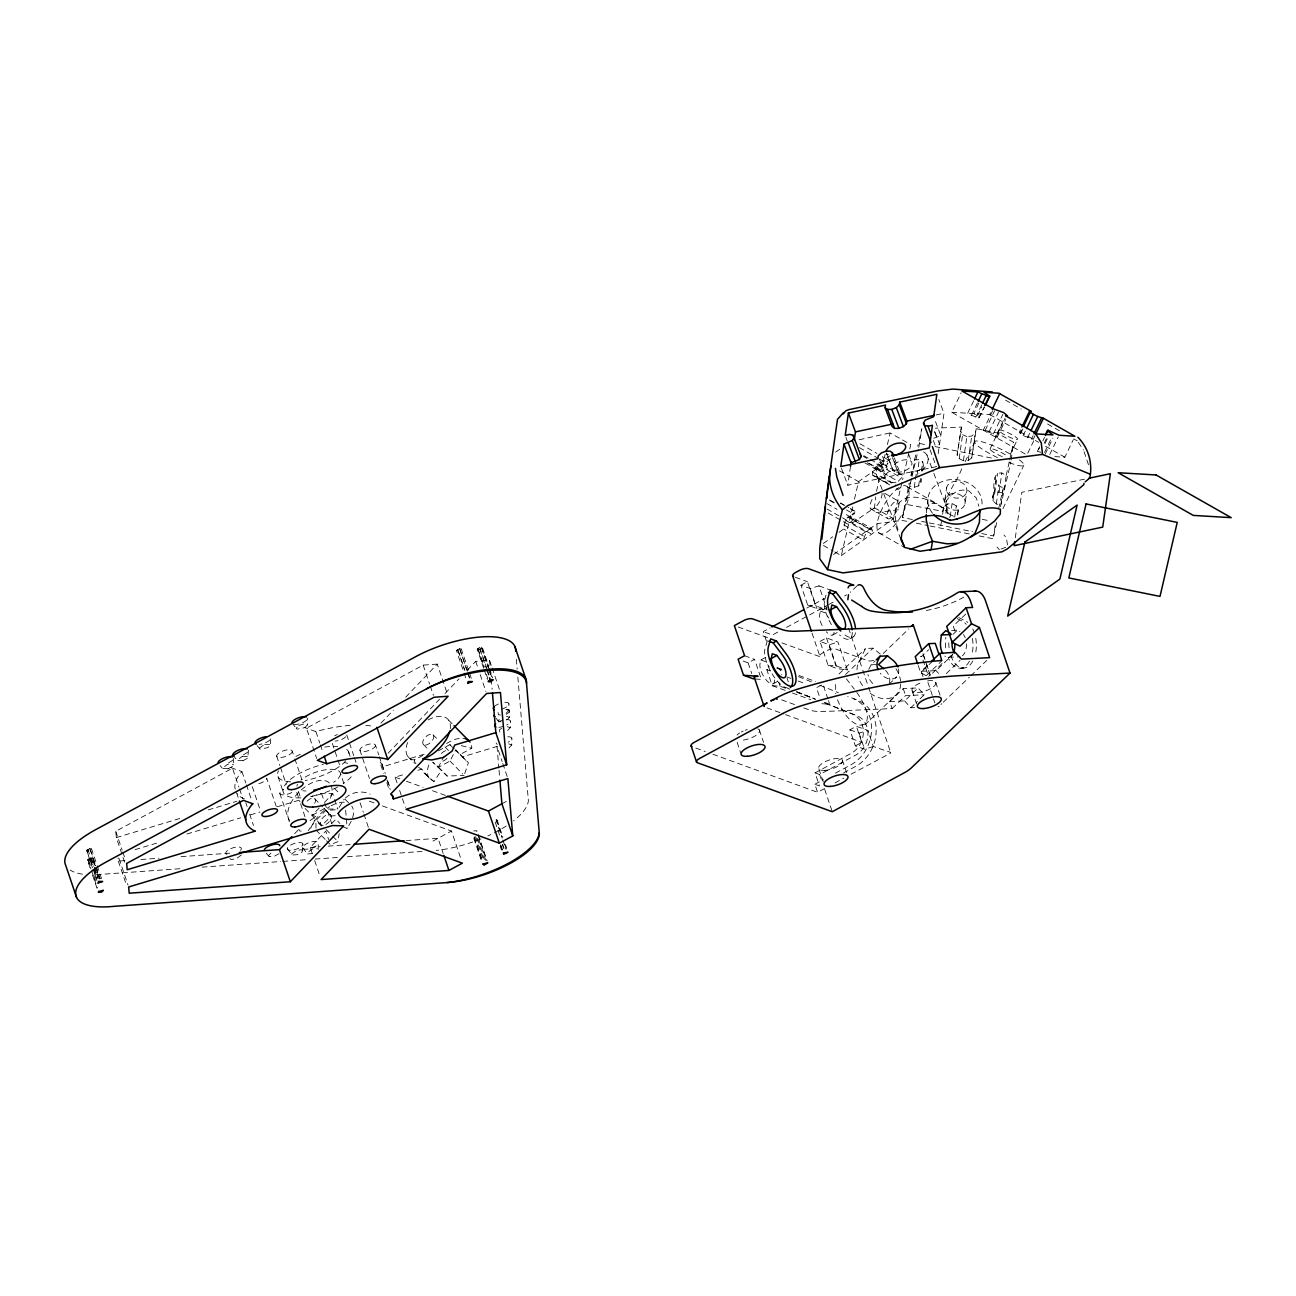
<?xml version="1.0" encoding="UTF-8"?>
<svg xmlns="http://www.w3.org/2000/svg" width="1296" height="1296" viewBox="0 0 1296 1296"><rect width="100%" height="100%" fill="white"/><g stroke="black" fill="none" stroke-linecap="round" stroke-linejoin="round"><path stroke-width="0.75" stroke-dasharray="5 3.75" d="M838.998 532.348L843.696 529.027L845.381 520.231L847.989 517.039L850.565 516.553L871.592 528.493L872.467 530.485L871.609 534.179L852.088 523.082L852.136 518.935L850.565 516.553M926.381 512.892L928.292 496.384M228.112 768.755L232.907 766.163L233.717 758.176M242.903 760.752L247.698 758.16L248.508 750.173M257.11 745.573L260.059 749.137L267.883 747.614L270.556 744.811L270.686 738.185M287.242 848.783L292.297 855.02L297.302 854.663L302.114 852.055L302.924 844.069A8.213 3.046 -18.7 0 0 290.936 844.911A8.213 3.046 -18.7 0 0 291.389 850.289A8.213 3.046 -18.7 0 0 302.924 844.069M304.868 727.623L307.525 724.837L307.654 718.195M318.168 849.609L318.298 842.967A8.213 3.046 -18.7 0 0 306.31 843.826A8.213 3.046 -18.7 0 0 306.763 849.204A8.213 3.046 -18.7 0 0 318.298 842.967M506.12 713.27L508.793 710.467L508.939 703.825M506.72 720.171L509.377 717.368L509.522 710.726A8.213 3.046 -18.7 0 0 505.375 709.22M507.595 730.507L510.268 727.72L510.397 721.078M509.069 747.76L511.742 744.957L511.871 738.315M852.088 523.082L874.492 507.838L875.675 496.886M961.664 468.909C954.747 487.588 938.482 499.786 949.693 517.509M930.026 449.825L936.344 466.673L847.811 485.255L850.354 467.467M879.53 459.27L885.346 474.79L884.974 477.446L879.352 462.494M894.386 458.006L899.57 471.809L899.181 474.466L892.863 457.634M912.368 519.502L902.453 517.493L909.128 483.23M910.213 482.76L909.695 486.437L914.247 487.361L918.621 485.87L920.954 482.485L921.488 478.678M911.266 475.438L911.801 471.76L916.515 471.55L921.019 469.087L923.4 465.345L922.736 461.749L919.285 459.659L914.571 459.886L912.465 474.547M918.799 447.379L921.796 428.814L917.73 446.294M914.247 487.361L915.089 481.432M915.381 479.455L916.515 471.55M917.017 475.47L919.285 459.659M918.621 485.87L919.431 480.265M921.407 471.064L922.736 461.749M922.59 471.064L923.4 465.345M938.223 453.6L944.006 413.278L938.822 399.492M942.629 514.318L943.666 507.076L947.263 504.031L952.09 503.561L956.302 505.861L958.311 510.041L957.274 517.282M944.881 499.754L946.598 487.685M945.918 513.378L947.263 504.031M1011.155 459.999L1013.683 442.357L996.98 432.913L976.261 428.717L971.741 457.893L968.225 460.453L963.414 460.728L959.17 458.622L957.112 454.928L961.438 427.064L935.372 428.182M961.438 427.064L957.112 454.928M950.179 516.829L952.09 503.561M959.17 458.622L962.604 434.711L960.53 431.066M954.698 517.088L956.302 505.861M963.414 460.728L966.881 436.541L971.725 436.039L975.321 432.994L976.261 428.717M968.225 460.453L971.725 436.039M965.002 503.836A10.271 8.375 8.2 0 0 951.556 493.695A10.271 8.375 8.2 0 0 948.251 507.854A10.271 8.375 8.2 0 0 965.002 503.836L966.735 491.767A10.271 8.375 8.1 0 0 953.289 481.626A10.271 8.375 8.1 0 0 949.984 495.785A10.271 8.375 8.1 0 0 966.735 491.767M971.741 457.893L975.321 432.994M992.38 496.967C995.879 490.698 990.16 471.971 1001.84 472.959L1006.166 475.405L1003.639 493.015L999.086 492.091L994.712 493.582L992.38 496.967L992.995 500.936L996.316 503.982L1000.868 504.905L1003.282 488.057L998.957 485.627L995.749 481.804L995.215 477.268M992.995 500.936L995.749 481.804M994.712 493.582L997.612 473.332M996.316 503.982L998.957 485.627M999.086 492.091L1001.84 472.959M981.736 533.563L993.643 535.961L995.636 522.061M1015.303 537.791L1021.815 492.318L1084.784 479.099M326.462 840.699L330.383 844.7L337.948 841.639L339.179 833.668M422.82 755.422L414.736 759.796L414.38 761.546L417.506 765.952M835.628 684.531L835.742 693.862M943.666 507.076L942.727 511.337L904.414 503.998M958.311 510.041L957.355 514.301L961.195 515.079M90.072 867.769L87.512 860.204L89.262 858.373L92.518 858.146L95.078 865.712M94.235 864.675L92.518 858.146M476.766 831.578L476.96 830.72L473.704 830.947M998.568 508.81L1003.282 488.057M1006.166 475.405L1009.26 461.797M1009.697 459.853L1013.683 442.357M765.758 657.299L760.849 659.956L760.007 663.601A12.555 4.892 61.6 0 0 767.961 681.842A12.555 4.892 61.6 0 0 773.923 676.301M826.978 607.613L820.433 611.145L819.59 614.79A12.555 4.892 61.6 0 0 822.749 626.762M834.802 551.95L841.298 555.644L852.671 506.882M854.469 499.171L858.551 481.642L891.972 457.958M871.592 528.493L869.276 529.141L866.408 532.17L863.217 540.124L843.696 529.027M883.742 457.261L888.845 460.161L885.654 468.115L882.787 471.145L880.47 471.793L879.595 469.8L880.454 466.106L873.634 462.235M876.517 491.297L880.114 475.859L892.15 482.695M889.736 484.898L872.872 475.308L872.354 471.938L874.573 467.969L878.672 464.908L882.884 463.984L885.152 454.264M887.404 444.56L890.125 432.913L910.764 444.641L902.599 479.698M841.298 555.644L893.527 518.643L902.146 481.642M910.91 475.583L911.801 471.76M914.571 459.886L915.916 454.054M902.453 517.493L911.525 478.548M911.979 476.588L918.346 449.307M940.734 525.253L941.593 521.559M993.643 535.961L996.818 522.337M1000.447 506.752L1010.88 461.959M767.378 640.71L765.061 648.535A23.96 9.331 61.6 0 0 770.213 670.567A23.96 9.331 61.6 0 0 785.797 687.641M826.038 595.042L824.645 599.74A23.96 9.331 61.6 0 0 831.546 624.834M464.729 773.647L468.391 762.745L455.674 749.736L450.004 761.06L438.534 767.248L432.734 762.129L447.12 776.012L464.114 775.478M319.124 808.007L312.304 815.168L315.77 816.593L313.292 823.932L308.173 830.59M339.179 807.376L344.153 799.162M1025.168 453.973L951.782 412.274L961.162 392.785M973.669 400.82L967.691 413.213L971.449 415.352L978.869 418.025L984.652 406.814M971.449 415.352L977.411 402.943M978.901 402.943L973.782 413.586L979.549 417.442M975.775 417.215L981.752 404.822M977.54 415.708L981.801 406.847M978.869 418.025L983.988 407.381M965.164 461.651L974.786 441.661M951.782 412.274L989.707 414.526L991.391 411.026M992.687 410.702L983.308 430.191L993.449 433.868L997.272 437.157L995.377 437.044L1004.756 417.555M985.203 430.304L994.583 410.816M989.107 431.714L998.487 412.225M993.449 433.868L1002.829 414.38M990.047 448.983L999.038 430.304M996.559 435.942L1005.097 418.219M997.272 437.157L1005.793 419.434M1034.986 435.796L1033.301 439.295L1023.16 435.634L1019.353 432.329L1021.054 428.782M1020.049 433.544L1021.75 429.997M1010.216 454.491L1017.571 439.198M1022.933 428.944L1021.232 432.443L1019.353 432.329M1023.16 435.634L1025.719 430.304M1027.501 437.789L1030.061 432.459M1031.405 439.182L1033.123 435.65M1027.76 453.211L1035.342 437.449M1002.942 508.631L1023.84 465.215M1039.635 446.731L1037.075 452.045L1039.457 447.93M1042.859 440.834L1044.56 437.303M1044.203 443.151L1046.763 437.837M1045.094 443.41L1047.654 438.097M1044.511 452.401L1052.109 436.655M1045.175 454.135L1052.854 438.194M1049.76 454.523L1058.2 437.011M1054.863 456.629L1064.842 457.213L1073.234 439.765M291.438 854.129L296.914 850.16L301.903 849.803L302.778 850.694M312.676 853.562L307.687 853.918L306.812 853.027L312.287 849.058L317.277 848.702M228.096 768.771L222.232 768.236L227.675 764.284L230.575 763.717L233.572 764.802M242.887 760.768L237.022 760.234L242.465 756.281M259.2 748.246L264.659 744.293M350.163 725.42A82.15 30.375 -18.7 0 0 318.832 730.766L315.916 731.657L304.852 727.623L297.043 729.146L296.185 728.255L298.825 725.468M241.267 855.085L235.791 859.054L230.801 859.41L229.927 858.503M269.228 856.656L268.369 855.765L271.026 852.979M498.101 712.541L498.296 714.776L500.45 714.987M501.034 721.872L498.037 720.803L500.71 717.984M880.243 654.026L873.002 648.162L865.534 648.486L858.665 662.369A25.11 18.322 46.1 0 0 857.012 670.502M868.757 669.514L871.074 664.832L874.93 661.138M438.178 767.686L443.848 756.378M342.112 826.411L347.182 828.5L351.864 820.093A27.378 14.936 -44.4 0 0 351.751 806.031M926.446 509.312L930.107 503.496L936.684 503.512L945.157 509.344M418.543 767.41L421.751 769.127L429.187 778.28L433.966 781.585L441.337 770.472M828.193 513.022L848.54 524.588L853.886 518.902L843.809 513.184M882.884 463.984L903.523 475.697L898.193 481.383L874.573 467.969M483.602 668.137L477.203 649.231L479.731 647.417L482.436 647.66L488.835 666.565M477.203 649.231L479.909 649.49L482.436 647.66M499.559 834.98L494.44 819.866L497.129 820.109L496.433 821.065L502.2 838.091M945.934 501.617C950.713 493.954 959.38 487.733 968.792 490.86L976.244 497.891L978.901 506.234M837.54 699.775C852.282 738.38 883.888 730.62 856.591 692.145M940.961 704.554L941.819 703.615M230.899 767.605L241.963 771.622L240.586 773.064A82.15 30.375 -18.7 0 0 234.884 787.741L238.723 799.081M381.024 723.087L393.368 710.143M405.713 697.199L437.254 664.103L446.845 692.469M294.646 833.684L298.793 829.343L301.207 831.109M324.599 802.289L332.78 793.687L334.06 797.477M388.12 753.203L439.555 699.273M445.111 693.441L459.027 678.861M467.354 670.113L475.697 661.365L489.58 660.377L491.492 666.047M312.125 853.092L310.214 847.422L325.782 831.109L328.649 839.597M315.981 828.112L315.916 820.53L325.814 810.421L335.777 809.789M335.227 815.719L331.241 815.962L321.359 826.07L315.916 820.53M331.614 823.608L335.858 819.283L339.925 823.446M864.95 724.82L896.994 693.959M857.077 585.824L851.699 590.992A22.826 8.44 -18.7 0 1 850.257 592.272M838.998 674.001L865.534 648.486M845.608 674.503L873.002 648.162M883.273 653.427L908.739 628.933M889.024 684.272L896.735 676.868M920.29 656.699A2.284 0.842 -18.7 0 0 921.764 656.343L928.649 649.733M965.714 614.11L953.24 626.081L955.719 633.388M952.916 634.473L957.42 630.148L959.98 631.67M803.747 707.891L809.271 709.9A45.635 16.88 -18.7 0 0 823.77 711.52L892.118 708.572L889.736 701.541L903.231 688.565L918.119 687.933L924.259 694.802L916.175 702.578M922.995 676.561L921.213 671.279L928.373 664.394M925.879 675.508L920.662 672.656L932.796 660.976M892.118 708.572L905.612 695.596L924.259 694.802M926.462 675.556L942.208 660.425M942.062 663.455L930.253 675.621L922.687 652.795M889.736 701.541L904.624 700.893L918.119 687.933M921.213 671.279L936.101 670.648L952.447 654.934M904.624 700.893L910.78 707.762L914.83 703.874M946.355 673.564L960.028 660.425M943.261 702.221L969.343 677.16M970.801 675.767L986.742 660.442M885.346 474.79L888.392 471.971L892.912 470.189L897.172 470.124L899.57 471.809M86.67 850.306L89.813 848.621L91.773 849.317L88.63 851.018L86.67 850.306L92.453 867.834M456.419 650.43L459.562 648.729L461.506 649.442L458.379 651.143L456.419 650.43L463.45 671.215M345.352 798.077C351.815 791.872 362.183 790.252 370.235 794.189M279.045 853.691L274.234 856.3L269.244 856.656M501.584 728.336L499.576 729.778L499.77 732.029M835.612 452.158L840.116 448.951M900.752 487.588L898.144 489.434L896.476 488.722M823.349 543.445L832.745 536.787M833.522 554.542L877.165 523.616L901.773 520.457M310.052 820.627L315.77 816.593M87.512 860.204L92.324 859.005M933.719 438.226L940.783 435.683L934.967 420.163M124.643 862.18L116.316 837.605L115.781 831.287L232.502 768.188L238.901 787.093M437.254 664.103L423.176 665.107L306.455 728.206L316.694 758.452M312.304 815.168L323.627 809.044L337.284 809.028M438.404 750.821L449.874 744.633L454.216 748.456M455.301 750.173L460.177 754.483L471.809 748.181A27.378 14.936 -44.4 0 0 470.059 742.073M800.96 585.193L807.424 581.693L815.589 605.799L827.107 609.979L818.959 585.873L810.162 588.53L800.96 585.193L807.748 605.232L816.934 608.569L825.422 609.752M766.406 641.083L763.214 631.638L770.197 627.863M806.809 608.067L824.256 598.639M777.713 632.124L772.432 634.991L763.214 631.638M786.51 627.377L826.978 605.491M828.727 604.552L835.774 600.745M743.11 661.041L748.116 662.872L754.58 659.372L761.384 679.444L753.527 678.893M432.994 841.039L451.478 831.044L461.084 859.394M501.908 803.779L506.947 801.058M785.117 690.363L772.238 685.681L766.811 669.659L770.051 667.91M819.995 641.423L826.459 637.924L837.994 642.119L847.438 670.032L837.265 668.623L828.079 665.285L819.995 641.423L829.197 644.76L837.994 642.119M832.826 634.959L837.734 632.302M849.884 638.701L853.205 636.903M773.226 683.77L778.135 681.113M821.308 685.066L816.464 687.69L820.076 698.382M873.342 746.545L864.545 749.201L855.344 745.864L849.901 729.794L856.381 726.295L867.899 730.474L873.342 746.545L889.947 752.166A2.284 0.842 -18.7 0 1 890.627 752.83A2.284 0.842 -18.7 0 1 889.072 753.932L850.727 774.392M855.344 745.864L861.808 742.365L856.381 726.295M824.58 788.535L817.598 792.31L814.876 784.274L819.493 785.943L815.071 772.886L851.116 753.397A21.676 18.29 -70 0 0 863.363 732.856A21.676 18.29 -70 0 0 852.509 714.112L824.888 703.096M815.071 772.886L819.671 774.571L855.733 755.082A21.676 18.29 -70 0 0 867.964 734.524A21.676 18.29 -70 0 0 857.126 715.797L823.981 702.562M814.876 784.274L823.462 779.625M835.483 773.129L850.921 764.786A36.515 30.796 -70 0 0 871.544 730.166A36.515 30.796 -70 0 0 853.27 698.625M843.518 772.951L855.538 766.454A36.515 30.796 -70 0 0 876.145 731.851A36.515 30.796 -70 0 0 857.887 700.294L847.714 696.406M835.029 782.881L843.761 778.167M298.841 725.452L304.528 723.735L307.508 724.82M1001.047 549.067L1007.77 546.458L1006.344 537.71L1003.979 535.07M116.316 837.605L183.287 817.42M208.17 809.919L236.876 801.268M424.165 754.24L382.547 766.795L382.028 764.089L379.793 761.951L383.632 773.291M135.092 849.641L160.072 842.108M186.98 833.992L240.813 817.776M250.42 814.876L260.026 811.976M277.328 806.76L300.397 799.81M311.931 796.343L321.538 793.444L332.78 793.687M397.062 782.816L395.134 777.146L404.644 774.279M417.944 770.278L421.751 769.127M460.177 754.483L462.299 756.913L497.016 746.447L502.135 761.562M849.901 729.794L859.102 733.131L867.899 730.474M859.199 439.749L890.125 432.913M872.872 475.308L875.902 476.798L880.114 475.859M876.112 512.6L899.635 509.603M936.133 414.931L944.006 413.278M264.676 744.277L270.54 744.811M242.498 756.281L248.362 756.799M124.902 860.641L118.325 861.079L118.049 857.968M140.956 859.507L159.019 858.211M181.1 856.64L233.296 852.914M310.214 847.422L320.193 846.709M328.18 846.142L350.163 844.571M406.085 840.586L438.048 838.301L443.167 853.432M179.885 868.725L103.21 874.201A68.461 25.321 -18.7 0 1 93.863 874.784M202.079 867.137L280.778 861.532M282.787 861.386L307.006 859.653M315.074 859.07L337.284 857.498M347.36 856.769L422.026 851.44M901.951 520.425L908.464 521.591M951.637 630.391L957.42 630.148M948.478 657.283L960.061 656.797M871.074 664.832L878.542 664.508M960.628 668.185L963.981 668.039M910.78 707.762L914.668 707.6M414.736 759.796L412.646 759.78A27.378 14.936 -44.4 0 1 407.673 742.365M807.748 605.232L815.589 605.799M828.079 665.285L835.92 665.836L847.438 670.032M772.238 685.681L780.079 686.248L789.28 689.585M821.875 703.728L829.732 704.279L828.484 700.634M505.796 709.382L508.793 710.467M506.38 716.267L509.377 717.352M507.271 726.619L510.251 727.704M508.729 743.872L511.726 744.957M919.706 443.491L927.628 445.095M934.999 446.585L993.659 458.476M982.238 519.34L989.885 520.895M921.602 521.365L928.228 522.709M929.248 522.92L972.583 531.7M916.321 523.179L928.098 525.577M930.058 525.965L971.287 534.325M979.144 535.912L992.882 538.699M461.295 745.67L471.809 748.181M1037.74 451.478L1040.834 452.272M795.339 577.303L807.424 581.693M818.959 585.873L831.352 590.377M820.433 611.145L825.05 612.83L828.938 618.192M738.185 626.989L768.609 638.037M781.909 642.881L820.789 657.007A6.853 2.527 -18.7 0 1 822.879 652.747L826.589 650.754A6.853 2.527 -18.7 0 1 835.58 649.004L867.883 660.749A6.853 2.527 -18.7 0 0 874.589 660.02M760.849 659.956L765.45 661.624L769.338 666.986M744.568 655.727L754.58 659.372M776.968 667.505L782.476 669.497M799.033 675.508L815.573 681.534M776.903 668.088L779.965 669.206L781.844 674.746M766.811 669.659L770.488 671.004M787.045 677.014L790.722 678.343M798.077 681.016L805.432 683.689M786.218 687.658L789.296 688.775M796.635 692.258L815.022 698.933M824.207 702.27L829.732 704.279M792.472 693.036L810.859 699.71M781.666 699.872L794.545 704.554M766.892 707.875L783.675 713.966M785.538 714.647L861.808 742.365M695.806 748.051L705.316 751.518M712.93 754.272L817.598 792.31M395.134 777.146L404.482 780.532M406.345 781.213L423.144 787.32M432.475 790.706L445.532 795.452M369.36 801.203L374.965 803.228M382.433 805.95L451.478 831.044M244.523 798.968L242.741 798.32A82.15 30.375 -18.7 0 1 237.152 793.67M962.604 434.711L966.881 436.541M777.211 668.266L782.784 670.486M798.53 676.609L812.462 682.328M819.882 685.292L838.431 692.696M796.36 691.546L814.763 698.884M797.267 692.08L815.686 699.419M949.061 513.961L954.715 516.861M958.765 617.544L965.876 621.189A23.96 13.77 87.5 0 1 967.804 622.453M957.193 618.597L962.523 621.335A23.96 13.77 87.5 0 1 966.265 624.332M1005.583 400.156L1021.313 409.099M1047.524 423.986L1061.505 431.924M1073.736 438.874L1077.235 440.867M989.707 414.526L1038.631 442.325M1045.564 446.261L1064.842 457.213M859.912 443.734L876.922 453.406M859.41 447.638L877.894 458.136M879.579 459.092L887.987 463.855M863.752 455.674L868.806 458.541M870.491 459.497L885.654 468.115M878.672 464.908L900.914 477.544M863.395 456.419L866.813 458.363M869.179 463.417L882.787 471.145M867.348 462.834L879.595 469.8M865.031 463.012L880.47 471.793M907.362 486.859L936.684 503.512M872.354 471.938L896.492 485.644M875.902 476.798L889.591 484.574M884.844 493.403L898.436 501.131A10.271 3.823 -60.4 0 1 892.669 516.618A10.271 3.823 -60.4 0 1 887.938 511.628A10.271 3.823 -60.4 0 1 898.436 501.131M839.549 470.853L858.551 481.642M874.492 507.838L893.527 518.643M870.604 508.81L887.582 518.449M840.505 502.994L848.88 507.757M850.565 508.712L855.587 511.564M840.424 503.188L843.793 505.1M850.549 508.939L853.918 510.851M829.634 499.9L834.818 502.848M829.796 500.483L834.77 503.302M846.353 509.879L851.31 512.698M878.656 532.721L904.397 547.349M827.01 503.642L837.086 509.36M852.136 518.935L872.467 530.485M847.989 517.039L869.276 529.141M826.961 509.004L840.78 516.845M842.513 517.833L851.148 522.742M845.381 520.231L866.408 532.17M843.745 524.864L864.076 536.431M823.414 545.486L833.166 551.027M423.954 772.934L433.966 781.585M462.299 756.913L468.391 762.745M948.802 513.653C926.348 490.52 881.96 487.507 899.149 532.753M448.659 720.203L452.677 724.302M449.874 744.633L452.579 747.403M433.026 734.735L438.34 740.178M444.998 746.966L448.983 751.048M450.004 761.06L462.704 774.036M423.452 744.52L428.782 749.947M438.534 767.248L447.12 776.012M407.786 756.41L414.509 763.295M334.352 788.26L339.714 793.735M345.06 799.195L350.406 804.67M314.701 798.692L322.688 806.857M324.016 808.218L330.674 815.006M325.814 810.421L331.241 815.962M325.96 829.391L331.29 834.835M332.618 836.195L337.948 841.639M305.127 808.477L321.1 824.791M315.997 830.007L325.15 839.354M997.013 547.074L999.362 549.715M936.101 670.648L938.563 673.385M495.947 718.114L498.037 720.787M291.989 722.925L296.168 728.255M232.826 754.904L237.022 760.234M302.616 847.697L306.812 853.027M220.126 765.563L222.232 768.22M266.279 853.108L268.369 855.765M846.418 678.845L854.339 689.197M298.793 829.343L300.235 831.368M1078.272 442.357L1083.472 449.874M935.032 432.184L939.568 444.253L935.145 445.192L933.201 440.008M934.432 431.438L936.376 436.622M926.932 454.993L933.152 471.533M933.833 473.38L949.012 513.815M908.739 454.41L911.525 461.83M892.652 458.055L897.172 470.124M886.432 452.936L892.912 470.189L886.545 453.422A10.271 5.427 -20.6 0 0 888.392 454.88M882.56 456.451L888.392 471.971M877.424 476.977L882.981 491.783M883.678 493.63L900.347 538.067M845.899 437.368L847.309 441.126M841.493 468.423L847.811 485.255M923.368 654.82L925.862 662.207M926.494 664.07L930.253 675.151L928.568 676.431L921.764 656.343M1084.088 451.705L1089.677 468.212M935.647 682.182L941.09 698.236M927.904 682.376L934.853 702.934M918.248 665.528L920.662 672.656M912.206 690.93L917.033 705.218M903.231 688.565L905.612 695.596M848.556 628.139L862.148 668.299M862.796 670.21L867.98 685.519M868.628 687.431L890.644 752.458M810.162 588.53L816.934 608.569M829.197 644.76L837.265 668.623M859.102 733.131L864.545 749.201M826.459 637.924L835.92 665.836M812.057 633.161L819.833 656.1M823.543 686.021L827.869 698.803M842.319 760.072L846.547 772.562M818.878 768.82L824.321 784.89M787.028 678.1L788.292 681.842M819.671 774.571L821.567 780.143M824.71 789.426L832.259 811.717M778.847 682.603L780.079 686.248M748.116 662.872L751.729 673.547M759.359 729.923L763.587 742.414M737.132 742.252L740.745 752.96M492.14 667.942L499.819 690.622M489.467 668.461L492.674 677.905M481.61 647.158L491.848 677.403M481.739 648.616L488.138 667.521M488.77 669.416L491.33 676.982M479.731 647.417L486.778 668.201M487.409 670.097L489.969 677.662M479.909 649.49L486.308 668.38M486.956 670.275L489.515 677.84M477.916 648.275L484.315 667.181M478.046 649.733L483.797 666.743M486.356 674.309L487.636 678.083M484.25 670.032L487.442 679.477M475.697 661.365L477.625 667.035M480.184 674.6L485.935 691.61M502.767 763.457L507.254 776.677M461.182 648.745L471.744 679.687M460.355 650.446L467.386 671.231M468.018 673.126L469.946 678.796M459.562 648.729L467.24 671.409M467.872 673.304L469.8 678.974M458.379 651.143L464.778 670.048M457.585 649.442L464.616 670.226M464.098 673.11L466.657 680.675M497.129 820.109L502.897 837.119M505.456 844.684L506.736 848.459M496.303 819.607L502.07 836.617M504.63 844.182L505.91 847.957M502.832 839.97L506.023 849.431M502.751 844.441L504.031 848.216M502.297 844.619L503.577 848.394M500.936 845.3L502.848 850.97M500.418 844.862L502.33 850.532M500.224 846.256L501.503 850.03M423.176 665.107L429.575 684.013M430.223 685.908L433.415 695.353M478.24 834.494L487.199 860.949M478.046 835.353L486.373 859.928M478.888 839.905L485.935 860.69M477.139 838.204L484.817 860.884M475.616 836.617L483.295 859.297M474.514 836.811L482.825 861.386M474.077 837.572L482.387 862.148M473.882 838.447L481.561 861.127M399.622 790.382L405.373 807.392M382.028 764.089L385.236 773.55M387.796 781.099L390.355 788.665M375.532 745.346A8.213 3.046 -18.7 0 1 364.014 751.567A8.213 3.046 -18.7 0 1 363.544 746.204A8.213 3.046 -18.7 0 1 375.532 745.346L378.74 754.79M379.372 756.686L384.475 772.465M387.034 780.014L390.226 789.475M386.824 782.735L389.383 790.301M359.867 750.06L369.457 778.426M346.729 734.881L353.759 755.665M354.407 757.561L356.319 763.231M348.511 751.599L350.325 756.945M360.094 802.807L363.285 812.252M363.933 814.147L368.404 827.383M332.327 743.386L340.006 766.066M343.813 783.238L340.184 772.513A22.826 8.44 -18.7 0 0 323.611 770.116A22.826 8.44 -18.7 0 0 300.98 780.095M315.916 731.657L319.756 742.997M320.387 744.876L322.947 752.441M334.708 799.357L337.9 808.817M321.538 793.444L324.097 801.009M324.729 802.888L331.776 823.689M292.297 751.275A8.213 3.046 -18.7 0 1 280.778 757.512A8.213 3.046 -18.7 0 1 280.309 752.134A8.213 3.046 -18.7 0 1 292.297 751.275L294.224 756.945M294.856 758.84L301.903 779.641M298.42 791.354L300.834 798.514M296.768 792.407L299.959 801.851M300.607 803.747L305.078 816.966M314.685 860.657L319.804 875.772M276.631 756.005L279.823 765.45M280.471 767.345L286.222 784.355M278.024 776.628L283.451 792.65M279.806 793.346L289.397 821.696M276.275 806.501L266.684 778.151A8.213 3.046 -18.7 0 1 262.991 782.023A8.213 3.046 -18.7 0 1 255.15 784.388M252.283 786.656L260.593 811.231M241.963 771.622L245.803 782.962M246.434 784.858L251.554 799.972M245.803 802.742L247.082 806.517M249.642 814.082L253.481 825.422M239.549 788.989L242.741 798.433M115.781 831.287L122.18 850.192M122.828 852.088L125.388 859.637M119.07 858.632L128.029 885.087M118.325 861.079L126.635 885.654M91.433 848.621L96.552 863.735M97.2 865.631L101.671 878.866M90.607 850.322L100.197 878.672M89.813 848.621L95.564 865.631M96.212 867.51L100.051 878.85M95.71 867.591L99.549 878.931M96.795 872.24L98.723 877.91M91.255 857.887L93.814 865.453M94.446 867.332L98.285 878.672M87.836 849.317L93.587 866.327M94.381 868.028L97.427 877.667M90.785 859.977L93.344 867.526M93.976 869.422L97.184 878.866M86.994 851.018L92.113 866.133M94.673 873.698L96.601 879.368M93.069 869.211L96.908 880.551M88.792 860.463L91.352 868.028M93.911 875.578L95.823 881.248M87.707 859.345L90.914 868.79M91.546 870.685L97.313 887.695M92.632 875.318L97.119 888.554M345.643 810.275L347.182 828.5M489.58 660.377L491.119 677.322M920.338 478.516L920.954 482.485M516.326 659.194L517.169 669.157M517.849 677.128L528.379 800.588A68.461 25.321 -18.7 0 1 513.621 820.789M491.297 679.298L492.14 689.18M497.016 746.447L498.863 768.188M499.041 770.164L499.705 778.07M834.106 632.318A12.555 4.892 61.6 0 1 826.297 631.768M952.835 653.945A12.555 7.209 87.5 0 1 944.849 656.068M963.463 634.505A12.555 7.209 87.5 0 1 965.18 637.713M966.427 643.82A12.555 7.209 87.5 0 1 962.41 655.792M927.644 680.87A12.555 4.633 -18.7 0 1 933.363 686.831A12.555 4.633 -18.7 0 1 913.761 692.048A12.555 4.633 -18.7 0 1 921.456 682.506M939.13 706.401A2.284 0.842 -18.7 0 1 938.012 706.79M898.468 668.817A12.555 9.169 46.1 0 1 893.284 678.812A12.555 9.169 46.1 0 1 880.292 673.272M757.804 728.806A12.555 4.633 -18.7 0 1 756.394 735.107A12.555 4.633 -18.7 0 1 742.009 740.21M737.068 735.059A12.555 4.633 -18.7 0 1 739.627 732.985M741.296 731.997A12.555 4.633 -18.7 0 1 743.159 731.074M745.168 730.264A12.555 4.633 -18.7 0 1 747.241 729.551M846.661 594.783A22.826 8.44 -18.7 0 1 844.571 595.982M855.457 632.74A23.96 9.331 61.6 0 1 842.854 633.145M972.842 661.009A23.96 13.77 87.5 0 1 950.438 654.431M949.061 647.708A23.96 13.77 87.5 0 1 948.85 640.678M972.761 628.884A23.96 13.77 87.5 0 1 974.025 631.768M975.758 638.248A23.96 13.77 87.5 0 1 975.078 655.355M963.851 597.148A342.306 196.684 87.5 0 1 923.189 610.967M900.688 683.996A25.11 18.322 46.1 0 1 869.924 693.101M862.569 685.649A25.11 18.322 46.1 0 1 858.049 676.625M895.973 668.817A25.11 18.322 46.1 0 1 900.574 681.016M872.759 683.494A12.555 9.169 46.1 0 1 868.012 674.584M885.476 670.307A12.555 9.169 46.1 0 1 889.364 682.781M969.473 661.154A23.96 13.77 87.5 0 1 948.17 657.623M945.707 647.854A23.96 13.77 87.5 0 1 945.837 637.389M972.405 638.393A23.96 13.77 87.5 0 1 971.708 655.501M852.298 632.367A23.96 9.331 61.6 0 1 839.533 634.943M882.09 493.241A10.271 3.823 -60.4 0 1 877.262 505.181A10.271 3.823 -60.4 0 1 870.296 508.356A10.271 3.823 -60.4 0 1 873.293 497.259M923.578 451.883A27.2 14.386 -20.6 0 1 918.896 473.17M895.941 482.242A27.2 14.386 -20.6 0 1 876.436 474.644A27.2 14.386 -20.6 0 1 889.672 456.03M903.506 485.676A27.2 10.125 -60.4 0 1 898.954 519.421A27.2 10.125 -60.4 0 1 877.019 525.01A27.2 10.125 -60.4 0 1 901.838 486.097M1019.401 459.886A27.2 4.552 25.7 0 1 1006.992 461.797M997.483 457.601A27.2 4.552 25.7 0 1 975.613 441.077A27.2 4.552 25.7 0 1 1010.378 454.102M1002.213 456.597A10.271 1.717 25.7 0 1 990.484 449.923A10.271 1.717 25.7 0 1 996.413 450.279A10.271 1.717 25.7 0 1 1008.142 456.953M932.537 513.265A27.2 22.178 8.2 0 1 949.401 479.747A27.2 22.178 8.2 0 1 981.574 507.19M506.201 826.038A68.461 25.321 -18.7 0 1 487.847 835.936M480.929 838.901A68.461 25.321 -18.7 0 1 436.153 850.435M82.474 874.152A68.461 25.321 -18.7 0 1 70.178 870.102M365.796 725.371A82.15 30.375 -18.7 0 1 373.41 726.392M345.805 736.744A8.213 3.046 -18.7 0 1 335.194 741.101M334.741 735.739A8.213 3.046 -18.7 0 1 337.284 734.589M340.459 774.149A22.826 8.44 -18.7 0 1 333.607 782.298M306.018 790.965A22.826 8.44 -18.7 0 1 302.81 790.754M296.914 786.121A22.826 8.44 -18.7 0 1 297.481 784.242M291.794 792.488A8.213 3.046 -18.7 0 1 280.989 794.578A8.213 3.046 -18.7 0 1 283.5 789.475M306.747 720.058A8.213 3.046 -18.7 0 1 300.089 723.654A8.213 3.046 -18.7 0 1 293.171 724.156M506.25 719.572A8.213 3.046 -18.7 0 1 506.72 724.95M502.832 726.538A8.213 3.046 -18.7 0 1 498.879 727.315M498.425 721.937A8.213 3.046 -18.7 0 1 502.297 720.333M232.794 760.039A8.213 3.046 -18.7 0 1 226.136 763.636M504.792 702.319A8.213 3.046 -18.7 0 1 508.729 704.716A8.213 3.046 -18.7 0 1 501.358 709.301M494.181 706.693A8.213 3.046 -18.7 0 1 500.823 703.096M226.913 854.42A8.213 3.046 -18.7 0 1 233.312 847.714A8.213 3.046 -18.7 0 1 240.489 850.322M509.522 710.726A8.213 3.046 -18.7 0 1 505.829 714.598M507.724 736.808A8.213 3.046 -18.7 0 1 508.178 742.187M497.372 744.277A8.213 3.046 -18.7 0 1 496.206 743.045M345.821 760.72A37.422 13.835 -18.7 0 1 305.192 780.548M290.628 781.844A37.422 13.835 -18.7 0 1 278.462 770.845M295.877 756.443A37.422 13.835 -18.7 0 1 300.656 754.175M324.713 747.079A37.422 13.835 -18.7 0 1 337.673 746.496M346.696 749.38A37.422 13.835 -18.7 0 1 348.98 754.304M428.069 719.944A27.378 14.936 -44.4 0 1 450.166 729.324M429.187 778.28A27.378 14.936 -44.4 0 1 429.073 764.235M446.602 743.531A27.378 14.936 -44.4 0 1 465.215 738.72M331.079 785.457A27.378 14.936 -44.4 0 1 330.464 798.223M289.462 820.384A27.378 14.936 -44.4 0 1 299.975 791.095M301.271 789.896A27.378 14.936 -44.4 0 1 330.35 784.161M307.103 801.106A6.853 3.742 -44.4 0 1 313.81 798.223A6.853 3.742 -44.4 0 1 314.734 803.277M351.248 776.741A37.422 13.835 -18.7 0 1 343.148 783.675M337.592 786.996A37.422 13.835 -18.7 0 1 310.619 796.586M300.866 797.834A37.422 13.835 -18.7 0 1 284.845 785.23A37.422 13.835 -18.7 0 1 323.32 764.429M344.736 762.728A37.422 13.835 -18.7 0 1 347.717 763.328M310.748 828.193A27.378 14.936 -44.4 0 1 329.735 806.598M331.16 805.772A27.378 14.936 -44.4 0 1 345.287 802.337M269.762 740.048A8.213 3.046 -18.7 0 1 259.151 744.406M247.585 752.036A8.213 3.046 -18.7 0 1 240.926 755.633M447.007 758.419A6.853 3.742 -44.4 0 1 441.466 761.416M441.401 753.462A6.853 3.742 -44.4 0 1 446.942 750.465M323.141 825.374A6.853 3.742 -44.4 0 1 322.299 818.311A6.853 3.742 -44.4 0 1 331.079 815.508A6.853 3.742 -44.4 0 1 325.928 824.483M824.969 770.359A12.555 4.633 -18.7 0 0 842.578 760.833A12.555 4.633 -18.7 0 0 824.272 762.145A12.555 4.633 -18.7 0 0 824.969 770.359M896.557 472.117A10.271 5.427 -20.6 0 0 911.947 463.936A10.271 5.427 -20.6 0 0 898.031 461.911A10.271 5.427 -20.6 0 0 896.557 472.117M1000.528 432.184A10.271 1.717 25.7 0 0 1016.599 439.457A10.271 1.717 25.7 0 0 1007.786 432.605A10.271 1.717 25.7 0 0 1000.528 432.184M425.493 745.103A6.853 3.742 -44.4 0 0 433.787 736.63A6.853 3.742 -44.4 0 0 425.428 737.149A6.853 3.742 -44.4 0 0 425.493 745.103"/><path stroke-width="1.5" d="M821.842 539.266L825.439 506.558M926.348 514.674L926.251 520.052L929.556 534.098L932.521 541.274L931.111 549.601L920.176 551.254L904.397 547.349L900.979 537.743M979.906 509.539L979.403 522.385L974.997 533.385C963.009 543.542 946.355 547.771 931.176 549.65L930.091 550.039M848.491 594.734L847.843 599.756M950.843 633.809A12.555 7.209 87.5 0 0 949.676 632.934L945.853 630.65L941.35 634.975L940.572 641.698A12.555 7.209 87.5 0 0 942.775 653.589M829.229 476.345L819.752 548.095L819.72 558.722L827.528 569.608L843.113 572.897L1001.938 551.837L1007.284 548.953L1083.731 484.769L1083.958 483.359M830.93 465.944L826.492 498.604L827.107 495.38M930.998 442.616L923.481 423.014L925.279 420.066L933.671 416.713L936.878 394.308L899.716 402.116L906.844 421.087L906.455 423.743L903.425 426.562L898.906 428.36L894.629 428.409L892.247 426.724L885.119 407.77L885.508 405.097L848.41 413.084L845.203 435.488L849.544 434.387L853.043 435.229L854.096 437.578L852.298 440.527L843.971 444.058L840.78 466.544L877.943 458.752L878.234 455.819L881.264 453.001L885.784 451.219L890.06 451.154L892.458 452.839L893.738 456.289M850.484 466.576L851.213 461.522M854.323 439.781L855.457 431.876L848.41 413.084M892.458 452.839L892.166 455.755L929.329 447.962L932.44 425.299L928.017 426.222L924.518 425.363L923.481 423.014M906.455 423.743L899.343 404.773L899.716 402.116M1014.736 541.744L1014.169 545.697L1102.718 527.116L1110.364 473.72L1088.721 478.273M843.323 413.894L845.689 410.848L848.896 409.617L937.445 391.019L952.673 389.075L992.347 391.959M827.528 569.608L842.416 509.782A51.289 41.602 37.8 0 1 829.845 472.667L837.508 419.288L843.566 412.501M1077.851 437.189A51.289 47.32 -36.6 0 1 1090.406 474.304L1089.79 477.981L1085.206 481.837M847.989 587.849L849.269 585.695L852.736 585.128M904.187 545.746L901.044 539.93L901.886 533.029C910.715 517.169 934.627 509.846 949.968 520.344L950.227 519.615M974.511 399.038L977.929 391.959L989.107 396.754L989.771 396.187L984.02 392.315L998.762 393.19L1031.357 411.415L1029.575 411.075L1021.912 427.016M978.269 401.177L981.671 394.081M982.595 403.04L986.013 395.96M984.847 405.616L989.107 396.754M985.511 405.049L989.771 396.187M992.234 409.261L999.832 393.498M1023.467 426.465L1030.288 412.274L1029.575 411.075M1026.578 428.539L1033.398 414.364L1030.288 412.274M1030.919 430.693L1037.74 416.518L1043.426 418.268L1074.919 436.266L1059.043 435.262L1047.978 430.207L1045.597 434.322M1033.965 433.868L1041.644 417.928M1035.828 434.047L1043.426 418.268M1045.418 435.521L1047.978 430.207M897.885 666.938A12.555 9.169 46.1 0 0 892.895 660.199L887.533 655.873L880.065 656.197L877.765 660.863A12.555 9.169 46.1 0 0 878.089 669.708M843.971 444.058L851.018 462.85L859.41 459.497L861.224 456.548L853.043 435.229M764.186 706.579L753.997 676.561L758.095 676.301L743.531 675.248L738.104 659.227L744.568 655.727L734.378 625.612L743.629 620.606A6.853 2.527 -18.7 0 1 752.62 618.872L782.087 629.564A45.635 16.88 -18.7 0 0 796.57 631.184L909.484 626.567A2.284 0.842 -18.7 0 0 912.109 625.984A2.284 0.842 -18.7 0 0 913.162 624.688L922.088 651.046M239.306 852.493L279.45 849.625L291.875 836.584M387.779 759.537L448.124 696.244L434.063 697.248L317.342 760.347L326.786 763.781L329.702 762.907A82.15 30.375 -18.7 0 1 385.997 758.889L387.779 759.537L376.909 727.396M290.336 881.75L343.667 825.827L332.408 825.568L128.66 886.982L129.195 893.203L290.336 881.75L279.45 849.625M876.209 659.891L880.065 656.197M911.574 626.211L913.162 624.688M887.533 655.873L878.542 664.508L883.904 668.849M938.968 654.334L935.258 643.383L928.73 643.658L915.235 656.618L917.649 663.746M966.103 607.727L946.712 626.373L952.139 642.395L960.044 646.169L979.436 627.523L971.53 623.749L966.103 607.727L972.632 607.451L970.607 601.425A18.468 10.611 87.5 0 0 957.42 592.79A342.306 196.668 87.5 0 1 871.884 611.145A55.064 31.639 87.5 0 1 861.743 606.431M931.241 661.64L939.827 653.395L949.369 652.682L955.168 652.309L961.389 659.113L989.626 657.655L979.436 627.523M952.139 642.395L971.53 623.749M1010.005 673.078L911.525 767.734A22.826 8.44 -18.7 0 1 904.397 772.724L832.259 811.717L697.442 762.745A6.853 2.527 -18.7 0 1 699.532 758.484L781.796 714.015A45.635 16.88 -18.7 0 1 803.374 705.137A312.871 115.684 -18.7 0 1 957.177 675.783L1010.005 673.078L985.527 600.777A18.468 10.611 87.5 0 0 973.944 591.381M885.119 407.77L887.517 409.439L891.778 409.39L896.297 407.608L899.343 404.773M910.213 549.358L932.521 541.274L946.971 543.818L957.145 543.299M842.416 509.782L847.989 505.489L939.519 467.662L1042.502 454.41L1090.406 474.304M852.395 514.593L854.534 512.957M970.526 537.176L984.069 529.189L994.599 521.041L1000.318 514.058L1000.382 509.296C982.66 503.221 967.124 518.594 949.968 520.344M426.643 688.759L106.434 861.856A68.461 25.321 -18.7 0 0 75.784 894.937A68.461 25.321 -18.7 0 0 114.08 906.325L447.023 882.576A65.723 24.3 -18.7 0 0 539.249 832.712L526.516 683.365A68.461 25.321 -18.7 0 0 493.825 668.963A68.461 25.321 -18.7 0 0 426.643 688.759A71.102 26.293 -18.7 0 1 526.516 683.365M771.93 626.924L803.326 609.946M828.419 592.434L832.745 594.005L836.066 592.207L845.089 604.147A23.96 9.331 61.6 0 1 855.49 628.09M829.958 610.173L836.503 606.625L840.391 611.987A12.555 4.892 61.6 0 1 845.348 627.28A12.555 4.892 61.6 0 1 836.519 624.073A12.555 4.892 61.6 0 1 831.06 608.602L831.902 604.957L836.503 606.625M768.82 641.228L773.145 642.8L776.466 641.002L785.489 652.957A23.96 9.331 61.6 0 1 795.582 682.781A23.96 9.331 61.6 0 1 778.475 676.561A23.96 9.331 61.6 0 1 768.382 646.736L770.715 638.912L776.466 641.002M447.395 796.133L488.462 811.053L501.908 803.779L499.883 780.062M770.359 658.967L776.92 655.436L780.808 660.798A12.555 4.892 61.6 0 1 785.765 676.091A12.555 4.892 61.6 0 1 776.92 672.883A12.555 4.892 61.6 0 1 771.46 657.396L772.303 653.751L776.92 655.436M448.918 870.442L462.364 863.168L369.036 829.262L321.084 879.563L448.918 870.442L443.799 855.311M499.333 843.178L512.779 835.92L507.886 778.572L406.021 809.287L499.333 843.178L488.462 811.053M490.795 681.615L493.306 679.801L490.617 679.541L488.09 681.372L488.916 681.874L490.795 681.615L489.515 677.84M492.464 693.133L495.833 732.645L454.766 745.022L452.11 751.081L443.475 757.447L431.617 759.974L422.642 758.824L428.377 756.67A27.378 14.936 -44.4 0 0 449.825 730.944M393.433 798.919L506.72 764.786L500.45 692.518L486.583 693.506L390.663 794.092L392.915 796.23L393.433 798.919L392.153 795.145M855.457 431.876L892.847 424.019M906.617 421.135L934.222 415.336M354.148 844.295L404.093 840.731M960.676 591.721L975.596 591.073M941.35 634.975L950.989 634.554M977.929 391.959L962.005 391.019L993.546 408.937L1003.687 412.598L1007.51 415.903L1005.615 415.789L1037.027 433.949L1052.951 434.889L1047.314 430.79M853.87 585.193L808.396 568.669A6.853 2.527 -18.7 0 0 799.389 570.418L795.695 572.411A6.853 2.527 -18.7 0 0 793.606 576.671M836.066 592.207L830.299 590.101L827.982 597.942A23.96 9.331 61.6 0 0 840.796 631.055M743.531 675.248L753.527 678.893M754.823 677.079L753.997 676.561M851.634 600.048L861.743 606.431M1033.398 414.364L1037.74 416.518M956.448 518.805L957.339 519.404M454.005 725.663L470.059 742.073M832.745 594.005L841.752 605.961A23.96 9.331 61.6 0 1 852.152 629.888M773.145 642.8L782.168 654.755A23.96 9.331 61.6 0 1 790.285 687.496M1035.342 433.269L1041.271 442.859L1042.502 454.41M860.171 454.199L861.224 456.548M932.359 446.521L939.519 467.662M928.017 426.222L931.257 434.84M896.297 407.608L903.425 426.562M891.778 409.39L898.906 428.36M887.517 409.439L894.629 428.409M852.298 440.527L859.41 459.497M848.313 442.957L855.441 461.927M939.827 653.395L941.625 660.474A312.871 115.684 -18.7 0 0 797.931 689.067A45.635 16.88 -18.7 0 0 776.353 697.945L770.812 700.942A6.853 2.527 -18.7 0 1 774.052 699.613M928.73 643.658L934.157 659.68M843.064 495.477L836.843 477.122L835.418 468.374M792.634 575.764L811.409 631.233M691.157 746.059L696.6 762.129M514.804 646.299L525.674 678.424M495.833 732.645L506.72 764.786M501.908 803.779L512.779 835.92M324.227 756.216L326.786 763.781M239.371 800.96L245.77 819.866M76.529 897.318L65.659 865.177A68.461 25.321 -18.7 0 1 95.548 829.732L415.757 656.635A68.461 25.321 -18.7 0 1 482.954 636.822A68.461 25.321 -18.7 0 1 515.646 651.24M539.249 832.712A68.461 25.321 -18.7 0 1 447.023 882.576M954.342 653.087A12.555 7.209 87.5 0 1 952.139 641.196M954.844 644.323A12.555 7.209 87.5 0 1 953.613 652.358M776.304 699.095A6.853 2.527 -18.7 0 1 777.341 698.981M691.999 746.674A6.853 2.527 -18.7 0 1 694.089 742.414L767.119 702.934A6.853 2.527 -18.7 0 0 764.105 705.688M912.319 612.052A342.306 196.684 87.5 0 1 886.804 610.481A55.064 31.639 87.5 0 1 863.865 588.449A9.121 5.249 87.5 0 0 857.822 585.241M886.124 451.316A10.271 5.427 -20.6 0 1 898.015 443.151A10.271 5.427 -20.6 0 1 905.126 448.805A10.271 5.427 -20.6 0 1 891.389 455.495M980.473 510.494A27.2 22.178 8.2 0 1 959.429 523.957A27.2 22.178 8.2 0 1 933.784 514.706M326.381 786.186A22.826 8.44 -18.7 0 1 313.762 790.171M291.989 722.925A8.213 3.046 -18.7 0 1 297.545 718.162A8.213 3.046 -18.7 0 1 306.472 716.963M495.914 727.04A8.213 3.046 -18.7 0 1 495.639 723.929M264.173 850.435A8.213 3.046 -18.7 0 1 271.755 844.96A8.213 3.046 -18.7 0 1 279.855 845.705M218.036 762.89A8.213 3.046 -18.7 0 1 223.592 758.144A8.213 3.046 -18.7 0 1 232.535 756.929M494.44 709.787A8.213 3.046 -18.7 0 1 494.181 706.693M495.023 716.688A8.213 3.046 -18.7 0 1 493.841 715.457M465.215 738.72A27.378 14.936 -44.4 0 1 468.779 740.615M256.187 744.147A8.213 3.046 -18.7 0 1 257.126 740.016A8.213 3.046 -18.7 0 1 266.539 736.679M234.009 756.135A8.213 3.046 -18.7 0 1 236.52 751.032A8.213 3.046 -18.7 0 1 247.325 748.942M338.207 813.532C343.116 827.221 373.864 813.92 379.226 804.087C374.301 790.382 343.57 803.682 338.207 813.532M98.593 891.47L98.399 892.328L101.655 892.102L103.388 890.271L98.593 891.47M483.035 864.043L484.105 865.161L487.847 862.844L483.035 864.043M1024.909 542.084L1007.672 616.086L1059.885 579.085L1077.122 505.084L1024.909 542.084M1086.064 503.933L1068.827 577.935L1160.001 596.403L1177.238 522.401L1086.064 503.933M503.496 852.849L503.609 854.323L508.016 852.25L503.496 852.849M252.833 803.763L251.473 805.205A82.15 30.375 -18.7 0 0 253.627 830.444L255.393 831.092L127.202 869.729L126.668 863.428L243.389 800.329L252.833 803.763M98.707 881.442L97.88 883.143L102.643 881.458L98.707 881.442M468.455 681.566L467.629 683.267L472.392 681.583L468.455 681.566M1156.064 474.968L1118.14 472.716L1193.276 515.403L1231.2 517.655L1156.064 474.968M747.436 756.281A12.555 4.633 -18.7 0 0 765.061 746.755A12.555 4.633 -18.7 0 0 746.739 748.067A12.555 4.633 -18.7 0 0 747.436 756.281M830.396 786.413A12.555 4.633 -18.7 0 0 848.021 776.903A12.555 4.633 -18.7 0 0 829.699 778.199A12.555 4.633 -18.7 0 0 830.396 786.413M923.724 708.539A12.555 4.633 -18.7 0 0 941.333 699.014A12.555 4.633 -18.7 0 0 923.027 700.326A12.555 4.633 -18.7 0 0 923.724 708.539M374.884 783.707A8.213 3.046 -18.7 0 0 386.419 777.47A8.213 3.046 -18.7 0 0 374.431 778.329A8.213 3.046 -18.7 0 0 374.884 783.707M266.02 816.512A8.213 3.046 -18.7 0 0 277.555 810.292A8.213 3.046 -18.7 0 0 265.567 811.134A8.213 3.046 -18.7 0 0 266.02 816.512M291.649 789.653A8.213 3.046 -18.7 0 0 303.183 783.416A8.213 3.046 -18.7 0 0 291.195 784.274A8.213 3.046 -18.7 0 0 291.649 789.653M346.081 773.242A8.213 3.046 -18.7 0 0 357.599 767.005A8.213 3.046 -18.7 0 0 345.627 767.864A8.213 3.046 -18.7 0 0 346.081 773.242M312.66 807.052A22.826 8.44 -18.7 0 0 345.919 790.252A22.826 8.44 -18.7 0 0 313.859 791.419A22.826 8.44 -18.7 0 0 312.66 807.052M294.84 826.978A8.213 3.046 -18.7 0 0 306.358 820.757A8.213 3.046 -18.7 0 0 294.37 821.615A8.213 3.046 -18.7 0 0 294.84 826.978"/></g></svg>
